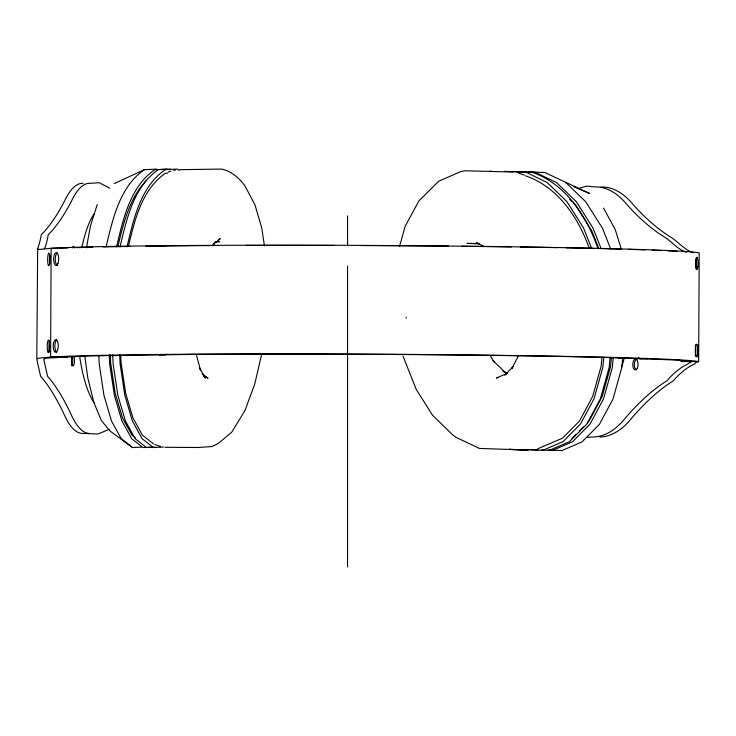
<?xml version="1.0" encoding="UTF-8"?>
<svg xmlns="http://www.w3.org/2000/svg" width="736" height="736" viewBox="0 0 736 736"><rect width="100%" height="100%" fill="white"/><g stroke="black" fill="none" stroke-linecap="round" stroke-linejoin="round"><path stroke-width="1.1" d="M36.809 358.368L37.674 248.188A412.804 20.875 -89.8 0 0 40.82 237.222L41.28 234.674L44.372 231.518A412.804 114.917 90 0 0 65.642 198.876A125.046 34.813 90 0 1 83.131 183.338M406.152 318.145L406.162 317.216M601.984 357.31L601.128 366.234L592.655 396.483L579.499 421.029L562.506 438.168L537.814 448.73M603.796 357.236L602.821 367.448L594.053 398.737L580.492 424.037L563.058 441.618L542.947 450.294L521.52 449.457M610.116 357.337L609.132 367.54L600.374 398.829L586.813 424.129L569.379 441.72L549.258 450.386M611.469 357.319L610.604 366.381L602.131 396.63L588.975 421.176L587.356 422.804M613.272 357.383L612.297 367.586L603.529 398.884L589.968 424.184L572.534 441.766L552.414 450.441L541.365 450.082M622.748 357.53L621.764 367.733L613.005 399.022L599.444 424.322L582.01 441.913L561.89 450.579L548.357 450.055M86.416 247.876L90.427 226.127L97.235 204.544M106.094 246.882C112.728 219.273 119.554 186.806 144.376 169.685L156.538 169.087M116.546 246.873C123.17 219.264 129.996 186.797 154.827 169.676L166.98 169.087M117.953 246.468C123.298 223.229 129.665 197.993 146.418 180.348M120.023 246.873C126.647 219.264 133.474 186.797 158.304 169.676L170.467 169.078M126.988 246.873C133.612 219.254 140.438 186.788 165.269 169.676L177.431 169.078L179.17 170.448M128.395 246.468C134.716 220.027 141.754 189.649 165.388 173.291L167.56 173.181M261.758 353.86L254.812 383.806L244.996 410.513L231.72 432.198L218.16 443.578L211.977 446.568L197.542 447.516L164.901 447.286M399.538 246.376L405.168 226.329L418.858 200.956L438.61 181.286L460.359 171.746L464.416 170.77L512.762 172.012M518.208 356.233L511.759 368.745L512.642 367.264M698.059 357.3L698.124 344.614M212.814 245.934L215.05 242.218L213.688 243.947M44.298 248.676L44.629 248.188A412.804 20.875 -89.8 0 0 47.785 237.213L48.245 234.664L51.327 231.509A412.804 114.917 90 0 0 72.606 198.876A125.046 34.813 90 0 1 90.096 183.338L99.148 182.694L109.728 188.214M513.047 366.749L504.749 375.112L506.322 373.897M571.982 438.316L576.03 434.24M579.269 430.974L583.308 426.889M212.906 244.766L220.285 238.666L218.38 239.964M109.259 429.318L97.925 434.019L81.908 433.384A125.046 34.813 90 0 1 64.584 415.426A412.804 114.917 90 0 0 43.645 379.85L40.59 376.262L36.8 359.343L38.64 358.193L50.609 357.024A331.651 6.228 0.3 0 1 405.978 354.393A331.651 6.228 0.3 0 1 698.666 361.588L699.2 252.871A331.651 6.228 0.3 0 0 406.511 245.668A331.651 6.228 0.3 0 0 51.134 248.308L39.174 249.476L37.343 248.685M114.273 183.586L144.376 169.685M507.095 373.4L496.34 378.037L498.327 377.384M168.112 172.104L170.918 171.148M578.018 188.655L586.555 186.125L594.762 186.898A125.046 61.373 -89.1 0 1 625.37 202.768A412.804 202.602 -89.1 0 0 662.446 235.824C671.002 240.387 676.77 249.136 686.302 252.273M173.788 170.421L175.251 170.145M586.353 437.386L593.538 436.945A125.046 61.373 -89.1 0 0 624.321 419.318A412.804 202.602 -89.1 0 1 661.719 384.155L667.147 380.632L669.631 377.761A412.804 114.66 -89.4 0 1 686.706 364.614L691.536 361.578L677.856 360.116L602.729 357.337A324.346 6.09 0.3 0 0 190.21 354.43L87.639 355.957L45.604 358.184L43.764 359.334L47.555 376.262L50.609 379.84A412.804 114.917 90 0 1 71.548 415.426A125.046 34.813 90 0 0 88.872 433.384M179.685 169.676L221.527 169.068C231.15 170.973 239.715 178.314 245.143 186.263L254.923 204.755L261.74 227.902L264.463 245.98M215.124 241.85L219.521 241.638L216.172 241.638M84.714 355.58L87.832 378.074L93.858 402.564L101.439 420.633L110.05 431.048L132.554 447.571L141.404 447.138M151.846 447.129L142.996 447.562L131.661 438.674L121.9 420.891L114.402 395.444L109.673 364.062L109.25 354.982M155.324 447.129L146.482 447.562L135.139 438.665L125.387 420.891L117.889 395.444L113.151 364.053L112.728 354.982M163.392 447.074L153.447 447.562L142.103 438.665L132.351 420.891L124.853 395.434L120.115 364.053L119.692 354.973M67.749 248.014L51.134 248.308L50.609 357.024L65.725 357.218M76.82 247.664L92.718 247.149M102.957 246.937L130.244 246.385M145.829 246.192L190.744 245.714A324.346 6.09 0.3 0 1 212.538 245.566M638.406 358.018A8.151 6.514 -88.3 0 0 640.522 358.745L647.763 358.68M479.559 243.561L466.974 243.368L479.403 243.846M165.434 246.201L159.629 246.045A16.468 10.543 89.4 0 1 160.991 246.238M132.655 355.046L138.451 355.203A8.151 5.226 89.4 0 0 139.04 355.074M620.963 249.145L603.253 248.621A324.346 6.09 0.3 0 0 601.238 248.566M628.691 249.375L645.03 249.863M523.36 171.663L544.787 172.491L589.453 193.43L573.841 186.815M510.729 171.47L535.311 172.344L556.6 182.629L576.279 201.655L593.023 228.132L601.202 248.851M504.418 171.368L525.844 172.196L547.124 182.482L566.812 201.508L583.556 227.985L591.726 248.704M530.086 449.641L537.979 449.954M509.34 449.346L528.512 450.092M509.11 449.337L527.16 450.046L479.467 448.445L456.329 437.497L453.045 435.252L432.501 415.15L416.18 389.335L402.988 356.031M489.983 171.129L491.335 171.184M652.16 250.148L661.278 250.58M668.122 250.912L677.249 251.344M518.08 172.831L524.382 175.177M160.512 446.467L154.891 444.544M478.474 243.506L476.505 242.788L483.58 246.201M693.57 252.816C683.624 249.688 677.571 240.736 668.757 235.916A412.804 202.602 -89.1 0 1 631.69 202.869A125.046 61.373 -89.1 0 0 601.073 186.99M525.578 175.821C557.796 186.926 578.404 217.488 589.306 248.428M532.156 172.298C565.92 183.991 586.886 216.393 598.037 248.805M507.067 373.161L503.028 371.211L504.767 372.195M204.028 375.986L206.108 376.988M206.742 377.43L208.021 378.295L202.096 373.649M153.548 443.928L142.444 435.224L132.931 417.892L125.663 393.208L121.081 362.866L120.713 354.927M135.415 437.911L131.992 435.224L122.489 417.901L115.212 393.208L110.639 362.866L110.271 354.936M132.554 447.571L121.21 438.674L111.458 420.9L103.96 395.453L99.231 364.062L98.854 356.123M566.067 182.776L585.755 201.802L602.499 228.28L610.668 248.998M569.673 199.318L572.093 201.655M573.703 203.21L575.322 204.774L591.753 230.764L598.782 248.575M505.531 372.701L493.019 360.612L494.196 361.992L490.526 356.187M202.851 374.477L205.27 378.12L199.842 368.221L200.459 370.024L196.291 354.338M603.594 208.095L615.305 229.807L621.414 249.458M347.548 215.952L347.548 245.769M347.548 266.11L347.548 566.95M94.815 403.604A101.485 28.253 90 0 1 79.801 357.383M82.046 246.68A101.485 28.253 90 0 1 94.475 213.422M74.06 356.767A5.437 1.518 90 0 1 74.023 364.449A5.437 1.518 90 0 1 71.889 364.302A5.437 1.518 90 0 1 71.926 356.61M72.45 247.894A5.437 1.518 90 0 1 74.594 248.041M68.08 356.482A8.234 7.544 87.8 0 1 65.734 357.273M49.754 263.976A6.339 1.141 -89.5 0 1 49.79 255.006M49.56 351.937A6.339 1.141 -89.5 0 1 49.616 340.952M72.321 356.767A5.437 1.518 90 0 1 71.594 365.81M599.858 437.037A125.046 61.373 -89.1 0 0 630.632 419.419A412.804 202.602 -89.1 0 1 668.03 384.247L673.468 380.724L675.952 377.862A412.804 114.66 -89.4 0 1 693.018 364.706L694.83 363.98L695.345 362.82L698.666 361.588L682.428 361.569A8.17 8.032 -83.8 0 1 680.717 361.155M624.294 358.046A101.485 49.809 -89.1 0 1 621.681 366.878M636.281 369.794A5.437 2.668 -89.1 0 1 634.349 363.888A5.437 2.668 -89.1 0 1 637.017 359.085M623.714 357.503A16.468 13.165 -88.3 0 0 627.072 358.064L619.832 358.128A8.151 6.514 -88.3 0 1 617.716 357.402M160.457 354.642A16.468 10.543 89.4 0 1 159.096 354.761L164.901 354.918A8.151 5.226 89.4 0 0 166.603 354.218M245.962 245.438A324.346 6.09 0.3 0 1 334.089 245.447M361.339 245.548A324.346 6.09 0.3 0 1 448.362 246.164M461.969 246.293A324.346 6.09 0.3 0 1 511.391 246.9M520.499 247.038A324.346 6.09 0.3 0 1 557.759 247.655M566.048 247.811A324.346 6.09 0.3 0 1 593.97 248.4M640.522 358.745A8.344 6.67 -88.3 0 1 638.425 357.981M139.03 355.056A8.344 5.345 89.4 0 1 138.451 355.203M695.253 345.037A6.339 1.15 -89.9 0 1 695.198 356.022M695.906 259.1A6.339 1.15 -89.9 0 1 695.86 268.07M57.804 265.346A6.339 2.539 -89.2 0 1 55.301 259.928A6.339 2.539 -89.2 0 1 57.206 252.908M56.718 352.13A6.339 2.539 -89.2 0 1 54.86 346.076A6.339 2.539 -89.2 0 1 56.773 339.876M49.588 263.801A6.339 1.141 -89.5 0 0 49.119 253.248A6.339 1.141 -89.5 0 0 47.684 261.151A6.339 1.141 -89.5 0 0 49.588 263.801M49.156 350.778A6.339 1.141 -89.5 0 0 48.696 340.216A6.339 1.141 -89.5 0 0 47.26 348.119A6.339 1.141 -89.5 0 0 49.156 350.778M637.284 368.285A5.437 2.668 -89.1 0 0 636.134 359.223A5.437 2.668 -89.1 0 0 632.831 365.976A5.437 2.668 -89.1 0 0 637.284 368.285M57.951 263.396A6.339 2.539 -89.2 0 0 56.856 252.834A6.339 2.539 -89.2 0 0 53.7 260.719A6.339 2.539 -89.2 0 0 57.951 263.396M57.528 350.373A6.339 2.539 -89.2 0 0 56.433 339.802A6.339 2.539 -89.2 0 0 53.277 347.696A6.339 2.539 -89.2 0 0 57.528 350.373M697.829 266.782A6.339 1.15 -89.9 0 0 696.891 257.158A6.339 1.15 -89.9 0 0 695.851 266.561A6.339 1.15 -89.9 0 0 697.829 266.782M697.406 353.749A6.339 1.15 -89.9 0 0 696.468 344.135A6.339 1.15 -89.9 0 0 695.428 353.538A6.339 1.15 -89.9 0 0 697.406 353.749"/></g></svg>
